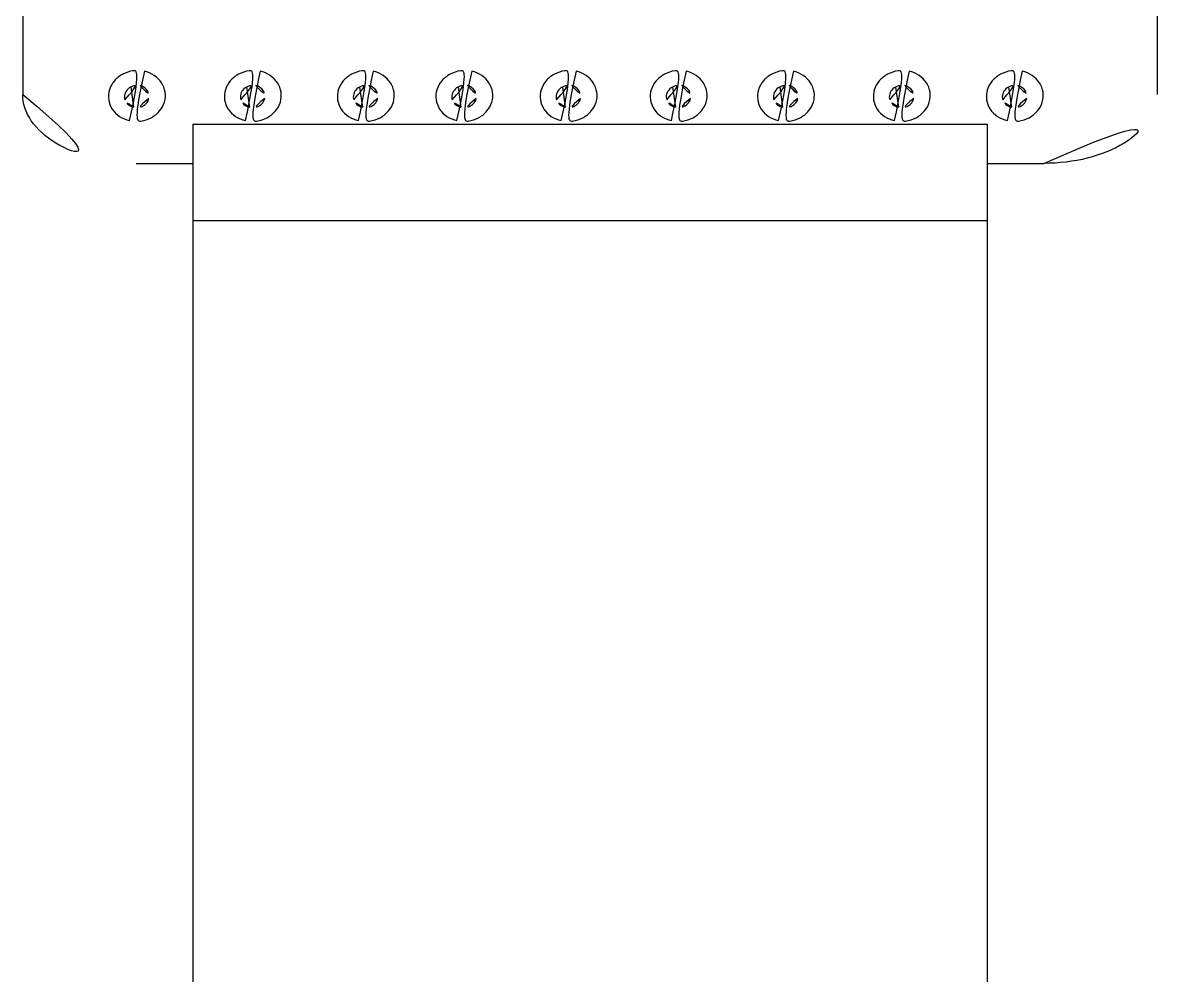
# Model space of a CAD drawing. Extents: x 16296678336 to 16296681200, y -37409618718 to -37409616619.
# Drawn here: x 16296680159.9 to 16296680219.9, y -37409617471.4 to -37409617421 of the extents above; entities that cross this region are included whole.
import ezdxf

# ---------------------------------------------------------------- set-up
doc = ezdxf.new("R2010")
doc.units = 0
doc.header["$LTSCALE"] = 10
doc.header["$MEASUREMENT"] = 0
doc.layers.get('0').update_dxf_attribs({"linetype": 'CONTINUOUS'})
doc.layers.add('DEF_LAYER_ASSEM_MEMBER', color=7, linetype='CONTINUOUS')

msp = doc.modelspace()

# ---------------------------------------------------------------- linework, layer by layer
at = {"color": 7, "linetype": 'Continuous'}
for p, q in [((16296680159.90736, -37409617371.392952), (16296680159.90736, -37409617424.770363)), ((16296680219.90736, -37409617371.392952), (16296680219.90736, -37409617424.770363)), ((16296680168.90736, -37409617426.347687), (16296680168.90736, -37409617543.455559)), ((16296680210.90736, -37409617426.347687), (16296680210.90736, -37409617543.455559)), ((16296680165.90736, -37409617428.421967), (16296680168.90736, -37409617428.421967)), ((16296680210.90736, -37409617428.421967), (16296680213.90736, -37409617428.421967))]:
    msp.add_line(p, q, dxfattribs=at)
at = {"color": 9, "linetype": 'Continuous'}
for p, q in [((16296680168.90736, -37409617426.347687), (16296680210.90736, -37409617426.347687)), ((16296680168.90736, -37409617431.435989), (16296680210.90736, -37409617431.435989))]:
    msp.add_line(p, q, dxfattribs=at)
at = {"color": 7, "linetype": 'Continuous'}
for centre, start_param, end_param in [((16296680165.90736, -37409617424.770363), -3.141592654, -1.570796327), ((16296680213.90736, -37409617424.770363), -1.570796327, 0)]:
    msp.add_ellipse(centre, major_axis=(6, 0), ratio=0.60860038, start_param=start_param, end_param=end_param, dxfattribs=at)
at = {"layer": 'DEF_LAYER_ASSEM_MEMBER', "color": 9, "linetype": 'Continuous'}
for p, q in [((16296680165.620001, -37409617424.384827), (16296680165.770861, -37409617425.451469)), ((16296680171.74848, -37409617424.384827), (16296680171.89934, -37409617425.451469)), ((16296680177.7237, -37409617424.384827), (16296680177.874571, -37409617425.451469)), ((16296680182.932871, -37409617424.384827), (16296680183.08374, -37409617425.451469)), ((16296680188.448389, -37409617424.384827), (16296680188.59926, -37409617425.451469)), ((16296680194.270439, -37409617424.384827), (16296680194.42131, -37409617425.451469)), ((16296680199.93923, -37409617424.384827), (16296680200.09009, -37409617425.451469)), ((16296680206.067711, -37409617424.384827), (16296680206.218571, -37409617425.451469)), ((16296680212.042931, -37409617424.384827), (16296680212.19379, -37409617425.451469))]:
    msp.add_line(p, q, dxfattribs=at)
for points, start_tangent, end_tangent in [([(16296680165.55958, -37409617426.158234), (16296680165.0306, -37409617425.934753), (16296680164.642771, -37409617425.546837), (16296680164.45488, -37409617425.054237), (16296680164.49485, -37409617424.532333), (16296680164.755739, -37409617424.059891), (16296680165.196871, -37409617423.70668), (16296680165.75252, -37409617423.523643), (16296680166.341141, -37409617423.544067)], (-0.976356979, 0.216164402), (0.976351946, -0.216187134)), ([(16296680166.341141, -37409617423.544067), (16296680166.86841, -37409617423.770287), (16296680167.25218, -37409617424.161636), (16296680167.440399, -37409617424.65419), (16296680167.40399, -37409617425.176277), (16296680167.146339, -37409617425.649986), (16296680166.705549, -37409617426.003464), (16296680166.148279, -37409617426.18219), (16296680165.55958, -37409617426.158234)], (0.976351994, -0.216186919), (-0.976357001, 0.216164307)), ([(16296680171.688061, -37409617426.158234), (16296680171.159081, -37409617425.934753), (16296680170.77125, -37409617425.546837), (16296680170.583361, -37409617425.054237), (16296680170.623329, -37409617424.532333), (16296680170.88423, -37409617424.059891), (16296680171.325359, -37409617423.70668), (16296680171.881001, -37409617423.523643), (16296680172.46962, -37409617423.544067)], (-0.976356979, 0.216164402), (0.976351946, -0.216187134)), ([(16296680172.46962, -37409617423.544067), (16296680172.996889, -37409617423.770287), (16296680173.380659, -37409617424.161636), (16296680173.56888, -37409617424.65419), (16296680173.532471, -37409617425.176277), (16296680173.27482, -37409617425.649986), (16296680172.83404, -37409617426.003464), (16296680172.27676, -37409617426.18219), (16296680171.688061, -37409617426.158234)], (0.976351994, -0.216186919), (-0.976357001, 0.216164307)), ([(16296680177.66328, -37409617426.158234), (16296680177.13431, -37409617425.934753), (16296680176.746469, -37409617425.546837), (16296680176.55858, -37409617425.054237), (16296680176.598551, -37409617424.532333), (16296680176.859449, -37409617424.059891), (16296680177.300579, -37409617423.70668), (16296680177.85622, -37409617423.523643), (16296680178.444839, -37409617423.544067)], (-0.976356979, 0.216164402), (0.976351946, -0.216187134)), ([(16296680178.444839, -37409617423.544067), (16296680178.972111, -37409617423.770287), (16296680179.355881, -37409617424.161636), (16296680179.5441, -37409617424.65419), (16296680179.50769, -37409617425.176277), (16296680179.25004, -37409617425.649986), (16296680178.809259, -37409617426.003464), (16296680178.25198, -37409617426.18219), (16296680177.66328, -37409617426.158234)], (0.976351994, -0.216186919), (-0.976357001, 0.216164307)), ([(16296680182.87245, -37409617426.158234), (16296680182.343479, -37409617425.934753), (16296680181.955641, -37409617425.546837), (16296680181.767759, -37409617425.054237), (16296680181.80772, -37409617424.532333), (16296680182.068621, -37409617424.059891), (16296680182.50975, -37409617423.70668), (16296680183.06539, -37409617423.523643), (16296680183.654011, -37409617423.544067)], (-0.976356979, 0.216164402), (0.976351946, -0.216187134)), ([(16296680183.654011, -37409617423.544067), (16296680184.18128, -37409617423.770287), (16296680184.56505, -37409617424.161636), (16296680184.753281, -37409617424.65419), (16296680184.716869, -37409617425.176277), (16296680184.459209, -37409617425.649986), (16296680184.018431, -37409617426.003464), (16296680183.461149, -37409617426.18219), (16296680182.87245, -37409617426.158234)], (0.976351994, -0.216186919), (-0.976357001, 0.216164307)), ([(16296680188.38798, -37409617426.158234), (16296680187.858999, -37409617425.934753), (16296680187.471161, -37409617425.546837), (16296680187.283279, -37409617425.054237), (16296680187.32325, -37409617424.532333), (16296680187.584141, -37409617424.059891), (16296680188.02527, -37409617423.70668), (16296680188.580919, -37409617423.523643), (16296680189.16954, -37409617423.544067)], (-0.976356979, 0.216164402), (0.976351946, -0.216187134)), ([(16296680189.16954, -37409617423.544067), (16296680189.69681, -37409617423.770287), (16296680190.08058, -37409617424.161636), (16296680190.268801, -37409617424.65419), (16296680190.232389, -37409617425.176277), (16296680189.974739, -37409617425.649986), (16296680189.533951, -37409617426.003464), (16296680188.976681, -37409617426.18219), (16296680188.38798, -37409617426.158234)], (0.976351994, -0.216186919), (-0.976357001, 0.216164307)), ([(16296680194.21002, -37409617426.158234), (16296680193.681049, -37409617425.934753), (16296680193.293209, -37409617425.546837), (16296680193.10532, -37409617425.054237), (16296680193.14529, -37409617424.532333), (16296680193.406191, -37409617424.059891), (16296680193.847321, -37409617423.70668), (16296680194.40296, -37409617423.523643), (16296680194.991579, -37409617423.544067)], (-0.976356979, 0.216164402), (0.976351946, -0.216187134)), ([(16296680194.991579, -37409617423.544067), (16296680195.51885, -37409617423.770287), (16296680195.90262, -37409617424.161636), (16296680196.090851, -37409617424.65419), (16296680196.05443, -37409617425.176277), (16296680195.79678, -37409617425.649986), (16296680195.356001, -37409617426.003464), (16296680194.798719, -37409617426.18219), (16296680194.21002, -37409617426.158234)], (0.976351994, -0.216186919), (-0.976357001, 0.216164307)), ([(16296680199.878811, -37409617426.158234), (16296680199.349831, -37409617425.934753), (16296680198.96199, -37409617425.546837), (16296680198.774111, -37409617425.054237), (16296680198.814079, -37409617424.532333), (16296680199.07497, -37409617424.059891), (16296680199.516109, -37409617423.70668), (16296680200.071751, -37409617423.523643), (16296680200.66037, -37409617423.544067)], (-0.976356979, 0.216164402), (0.976351946, -0.216187134)), ([(16296680200.66037, -37409617423.544067), (16296680201.187639, -37409617423.770287), (16296680201.571409, -37409617424.161636), (16296680201.75963, -37409617424.65419), (16296680201.723221, -37409617425.176277), (16296680201.46557, -37409617425.649986), (16296680201.02479, -37409617426.003464), (16296680200.46751, -37409617426.18219), (16296680199.878811, -37409617426.158234)], (0.976351994, -0.216186919), (-0.976357001, 0.216164307)), ([(16296680206.00729, -37409617426.158234), (16296680205.47831, -37409617425.934753), (16296680205.090481, -37409617425.546837), (16296680204.90259, -37409617425.054237), (16296680204.94256, -37409617424.532333), (16296680205.203449, -37409617424.059891), (16296680205.64459, -37409617423.70668), (16296680206.20023, -37409617423.523643), (16296680206.788851, -37409617423.544067)], (-0.976356979, 0.216164402), (0.976351946, -0.216187134)), ([(16296680206.788851, -37409617423.544067), (16296680207.31612, -37409617423.770287), (16296680207.69989, -37409617424.161636), (16296680207.888109, -37409617424.65419), (16296680207.8517, -37409617425.176277), (16296680207.594049, -37409617425.649986), (16296680207.153271, -37409617426.003464), (16296680206.595989, -37409617426.18219), (16296680206.00729, -37409617426.158234)], (0.976351994, -0.216186919), (-0.976357001, 0.216164307)), ([(16296680211.98251, -37409617426.158234), (16296680211.453541, -37409617425.934753), (16296680211.065701, -37409617425.546837), (16296680210.87781, -37409617425.054237), (16296680210.91778, -37409617424.532333), (16296680211.17868, -37409617424.059891), (16296680211.61981, -37409617423.70668), (16296680212.175449, -37409617423.523643), (16296680212.764071, -37409617423.544067)], (-0.976356979, 0.216164402), (0.976351946, -0.216187134)), ([(16296680212.764071, -37409617423.544067), (16296680213.29134, -37409617423.770287), (16296680213.67511, -37409617424.161636), (16296680213.863331, -37409617424.65419), (16296680213.82692, -37409617425.176277), (16296680213.569269, -37409617425.649986), (16296680213.12849, -37409617426.003464), (16296680212.571211, -37409617426.18219), (16296680211.98251, -37409617426.158234)], (0.976351994, -0.216186919), (-0.976357001, 0.216164307))]:
    msp.add_spline(points, degree=3, dxfattribs=dict(at, start_tangent=start_tangent, end_tangent=end_tangent))
at = {"layer": 'DEF_LAYER_ASSEM_MEMBER', "color": 7, "linetype": 'Continuous'}
for points, start_tangent, end_tangent in [([(16296680165.31212, -37409617425.055649), (16296680165.30801, -37409617424.753799), (16296680165.476351, -37409617424.486504), (16296680165.77067, -37409617424.322594), (16296680166.112089, -37409617424.310181)], (-0.298909881, 0.954281344), (0.97635198, -0.216186982)), ([(16296680166.112089, -37409617424.310181), (16296680166.49526, -37409617424.567917), (16296680166.57819, -37409617424.992592)], (0.97635198, -0.216186982), (-0.218202955, -0.975903413)), ([(16296680171.440611, -37409617425.055649), (16296680171.436489, -37409617424.753799), (16296680171.60483, -37409617424.486504), (16296680171.899151, -37409617424.322594), (16296680172.24057, -37409617424.310181)], (-0.298909881, 0.954281344), (0.97635198, -0.216186982)), ([(16296680172.24057, -37409617424.310181), (16296680172.623739, -37409617424.567917), (16296680172.706671, -37409617424.992592)], (0.97635198, -0.216186982), (-0.218202955, -0.975903413)), ([(16296680177.415831, -37409617425.055649), (16296680177.41172, -37409617424.753799), (16296680177.58005, -37409617424.486504), (16296680177.874371, -37409617424.322594), (16296680178.21579, -37409617424.310181)], (-0.298909881, 0.954281344), (0.97635198, -0.216186982)), ([(16296680178.21579, -37409617424.310181), (16296680178.598961, -37409617424.567917), (16296680178.68189, -37409617424.992592)], (0.97635198, -0.216186982), (-0.218202955, -0.975903413)), ([(16296680182.625, -37409617425.055649), (16296680182.62089, -37409617424.753799), (16296680182.789221, -37409617424.486504), (16296680183.083549, -37409617424.322594), (16296680183.424959, -37409617424.310181)], (-0.298909881, 0.954281344), (0.97635198, -0.216186982)), ([(16296680183.424959, -37409617424.310181), (16296680183.80814, -37409617424.567917), (16296680183.891069, -37409617424.992592)], (0.97635198, -0.216186982), (-0.218202955, -0.975903413)), ([(16296680188.14052, -37409617425.055649), (16296680188.13641, -37409617424.753799), (16296680188.30475, -37409617424.486504), (16296680188.59907, -37409617424.322594), (16296680188.940491, -37409617424.310181)], (-0.298909881, 0.954281344), (0.97635198, -0.216186982)), ([(16296680188.940491, -37409617424.310181), (16296680189.32366, -37409617424.567917), (16296680189.40659, -37409617424.992592)], (0.97635198, -0.216186982), (-0.218202955, -0.975903413)), ([(16296680193.96257, -37409617425.055649), (16296680193.95846, -37409617424.753799), (16296680194.126789, -37409617424.486504), (16296680194.42112, -37409617424.322594), (16296680194.762529, -37409617424.310181)], (-0.298909881, 0.954281344), (0.97635198, -0.216186982)), ([(16296680194.762529, -37409617424.310181), (16296680195.14571, -37409617424.567917), (16296680195.22864, -37409617424.992592)], (0.97635198, -0.216186982), (-0.218202955, -0.975903413)), ([(16296680199.631359, -37409617425.055649), (16296680199.627239, -37409617424.753799), (16296680199.79558, -37409617424.486504), (16296680200.089899, -37409617424.322594), (16296680200.43132, -37409617424.310181)], (-0.298909881, 0.954281344), (0.97635198, -0.216186982)), ([(16296680200.43132, -37409617424.310181), (16296680200.814489, -37409617424.567917), (16296680200.897421, -37409617424.992592)], (0.97635198, -0.216186982), (-0.218202955, -0.975903413)), ([(16296680205.75984, -37409617425.055649), (16296680205.75572, -37409617424.753799), (16296680205.924061, -37409617424.486504), (16296680206.21838, -37409617424.322594), (16296680206.559799, -37409617424.310181)], (-0.298909881, 0.954281344), (0.97635198, -0.216186982)), ([(16296680206.559799, -37409617424.310181), (16296680206.94297, -37409617424.567917), (16296680207.0259, -37409617424.992592)], (0.97635198, -0.216186982), (-0.218202955, -0.975903413)), ([(16296680211.73506, -37409617425.055649), (16296680211.730949, -37409617424.753799), (16296680211.899281, -37409617424.486504), (16296680212.1936, -37409617424.322594), (16296680212.535021, -37409617424.310181)], (-0.298909881, 0.954281344), (0.97635198, -0.216186982)), ([(16296680212.535021, -37409617424.310181), (16296680212.91819, -37409617424.567917), (16296680213.00112, -37409617424.992592)], (0.97635198, -0.216186982), (-0.218202955, -0.975903413)), ([(16296680166.57819, -37409617424.992592), (16296680166.283039, -37409617425.37558), (16296680165.770861, -37409617425.451469)], (-0.218202955, -0.975903413), (-0.976356257, 0.216167664)), ([(16296680172.706671, -37409617424.992592), (16296680172.41152, -37409617425.37558), (16296680171.89934, -37409617425.451469)], (-0.218202955, -0.975903413), (-0.976356257, 0.216167664)), ([(16296680178.68189, -37409617424.992592), (16296680178.38674, -37409617425.37558), (16296680177.874571, -37409617425.451469)], (-0.218202955, -0.975903413), (-0.976356257, 0.216167664)), ([(16296680183.891069, -37409617424.992592), (16296680183.595909, -37409617425.37558), (16296680183.08374, -37409617425.451469)], (-0.218202955, -0.975903413), (-0.976356257, 0.216167664)), ([(16296680189.40659, -37409617424.992592), (16296680189.111441, -37409617425.37558), (16296680188.59926, -37409617425.451469)], (-0.218202955, -0.975903413), (-0.976356257, 0.216167664)), ([(16296680195.22864, -37409617424.992592), (16296680194.933479, -37409617425.37558), (16296680194.42131, -37409617425.451469)], (-0.218202955, -0.975903413), (-0.976356257, 0.216167664)), ([(16296680200.897421, -37409617424.992592), (16296680200.60227, -37409617425.37558), (16296680200.09009, -37409617425.451469)], (-0.218202955, -0.975903413), (-0.976356257, 0.216167664)), ([(16296680207.0259, -37409617424.992592), (16296680206.730749, -37409617425.37558), (16296680206.218571, -37409617425.451469)], (-0.218202955, -0.975903413), (-0.976356257, 0.216167664)), ([(16296680213.00112, -37409617424.992592), (16296680212.705971, -37409617425.37558), (16296680212.19379, -37409617425.451469)], (-0.218202955, -0.975903413), (-0.976356257, 0.216167664)), ([(16296680165.770861, -37409617425.451469), (16296680165.48122, -37409617425.307983), (16296680165.31212, -37409617425.055649)], (-0.976356257, 0.216167664), (-0.298909881, 0.954281344)), ([(16296680171.89934, -37409617425.451469), (16296680171.609699, -37409617425.307983), (16296680171.440611, -37409617425.055649)], (-0.976356257, 0.216167664), (-0.298909881, 0.954281344)), ([(16296680177.874571, -37409617425.451469), (16296680177.58493, -37409617425.307983), (16296680177.415831, -37409617425.055649)], (-0.976356257, 0.216167664), (-0.298909881, 0.954281344)), ([(16296680183.08374, -37409617425.451469), (16296680182.7941, -37409617425.307983), (16296680182.625, -37409617425.055649)], (-0.976356257, 0.216167664), (-0.298909881, 0.954281344)), ([(16296680188.59926, -37409617425.451469), (16296680188.30962, -37409617425.307983), (16296680188.14052, -37409617425.055649)], (-0.976356257, 0.216167664), (-0.298909881, 0.954281344)), ([(16296680194.42131, -37409617425.451469), (16296680194.13167, -37409617425.307983), (16296680193.96257, -37409617425.055649)], (-0.976356257, 0.216167664), (-0.298909881, 0.954281344)), ([(16296680200.09009, -37409617425.451469), (16296680199.800449, -37409617425.307983), (16296680199.631359, -37409617425.055649)], (-0.976356257, 0.216167664), (-0.298909881, 0.954281344)), ([(16296680206.218571, -37409617425.451469), (16296680205.92893, -37409617425.307983), (16296680205.75984, -37409617425.055649)], (-0.976356257, 0.216167664), (-0.298909881, 0.954281344)), ([(16296680212.19379, -37409617425.451469), (16296680211.90416, -37409617425.307983), (16296680211.73506, -37409617425.055649)], (-0.976356257, 0.216167664), (-0.298909881, 0.954281344))]:
    msp.add_spline(points, degree=3, dxfattribs=dict(at, start_tangent=start_tangent, end_tangent=end_tangent))

doc.saveas('drawing.dxf')
